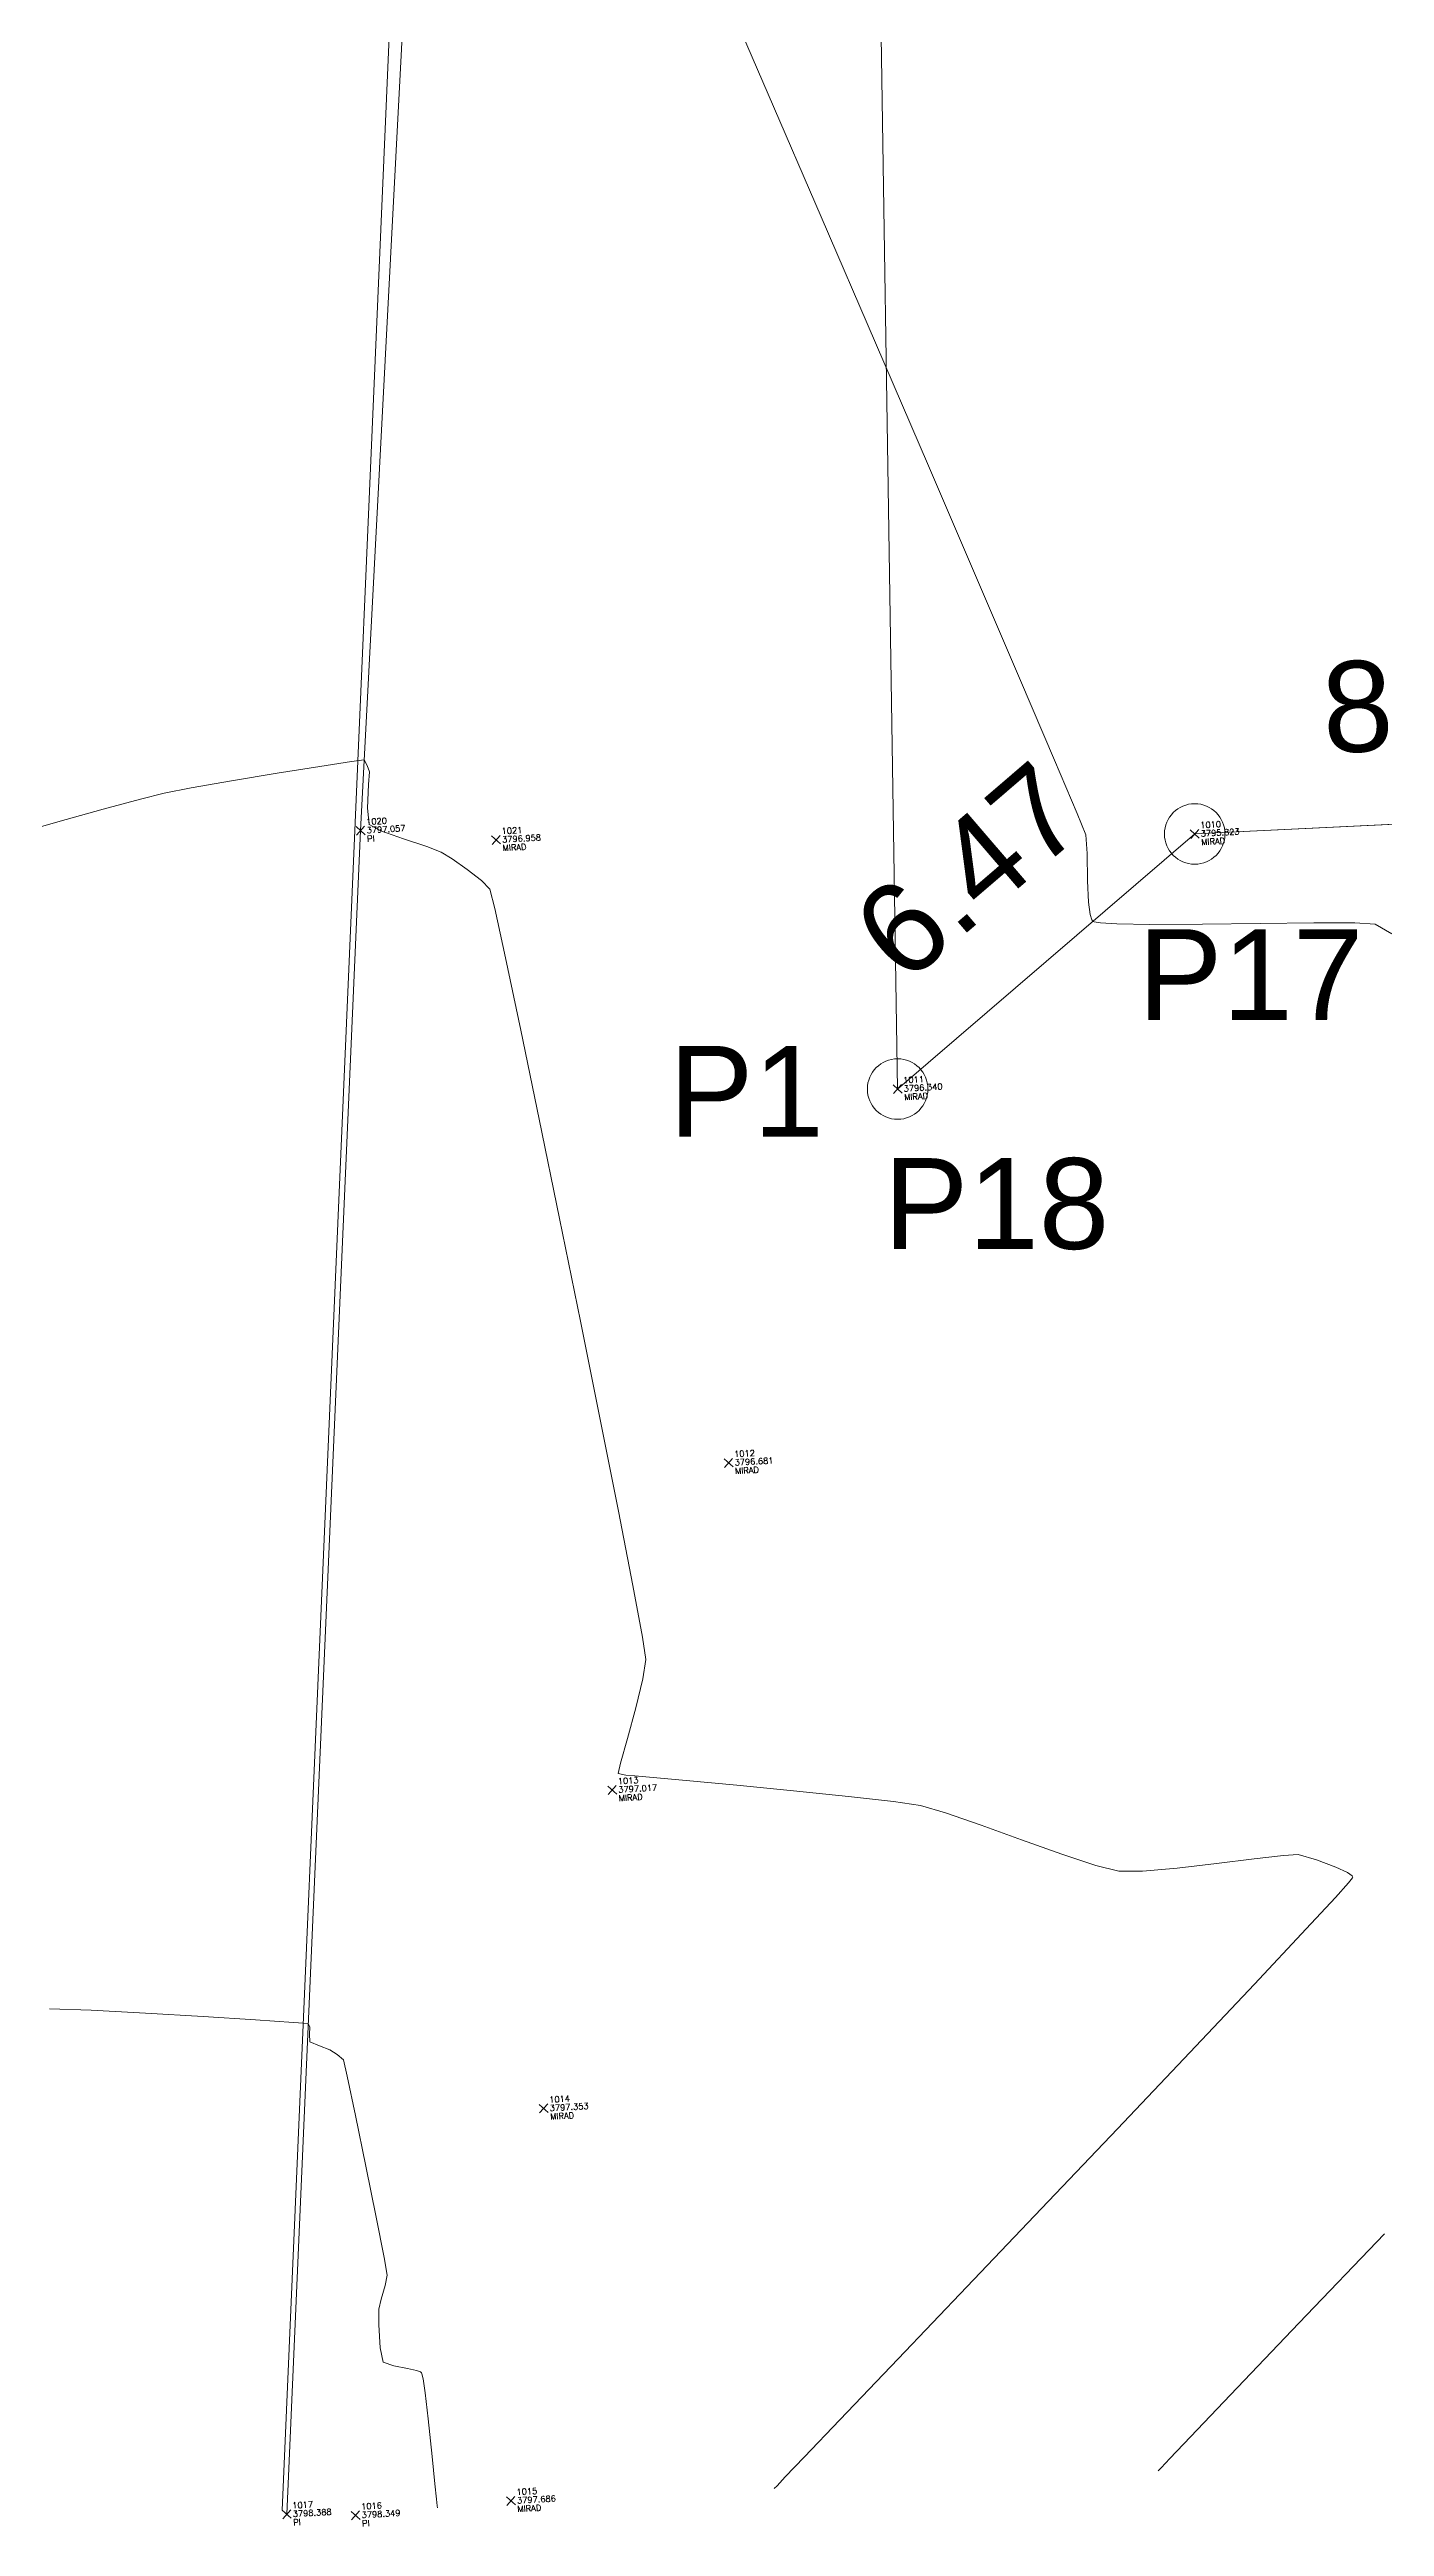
# Model space of a CAD drawing. Header units: millimetres. Extents: x 736950 to 740938, y 8500595 to 8502163.
# Drawn here: x 737210.9 to 737232.97, y 8500705.99 to 8500746.91 of the extents above; entities that cross this region are included whole.
import ezdxf
from ezdxf.enums import TextEntityAlignment as Align

# ---------------------------------------------------------------- set-up
doc = ezdxf.new("R2010")
doc.units = ezdxf.units.MM
for name, color, linetype, lineweight in [('CONT-MNR', 96, 'Continuous', 15), ('COTAS', 40, 'Continuous', 5), ('CUADROS', 9, 'Continuous', 20), ('MIRADOR', 152, 'Continuous', 15), ('PISOS', 189, 'Continuous', 0), ('pista', 251, 'Continuous', 5), ('saiwite', 5, 'Continuous', 5)]:
    doc.layers.add(name, color=color, linetype=linetype, lineweight=lineweight)
doc.styles.add('5mm', font='arial.ttf', dxfattribs={"height": 3})
doc.styles.add('COTAS', font='arial.ttf')
doc.styles.add('CUADROS', font='arial.ttf')
doc.dimstyles.new('GenDist', dxfattribs={"dimtxt": 1.5, "dimasz": 2, "dimexe": 0.18, "dimexo": 0.0625, "dimgap": 1, "dimtad": 2, "dimzin": 1, "dimdsep": 46, "dimtxsty": 'COTAS', "dimcen": 0.09, "dimse1": 1, "dimse2": 1, "dimsd1": 1, "dimsd2": 1, "dimadec": 0, "dimazin": 0, "dimtfac": 1, "dimtofl": 0, "dimtmove": 0, "dimatfit": 3, "dimfxl": 1, "dimtolj": 1, "dimtzin": 0, "dimarcsym": 0})

# ---------------------------------------------------------------- blocks, each defined once
blk = doc.blocks.new('*D176')
at = {"layer": 'Defpoints', "color": 0, "transparency": 16777216}
for p in [(737224.1988801018, 8500776.245879943), (737224.3988560144, 8500776.248983873), (737224.9208191043, 8500729.733759237)]:
    blk.add_point(p, dxfattribs=at)
at = {"layer": 'COTAS', "color": 0, "transparency": 16777216, "insert": (737226.5254723211, 8500753.020329049), "char_height": 1.5, "attachment_point": 5, "rotation": 270.88924641530514, "style": 'COTAS'}
blk.add_mtext('\\A1;46.52', dxfattribs=at)
blk = doc.blocks.new('*D191')
at = {"layer": 'Defpoints', "color": 0, "transparency": 16777216}
for p in [(737238.3097056695, 8500734.357972985), (737229.8207028209, 8500734.146377381), (737229.8303287129, 8500733.947520064)]:
    blk.add_point(p, dxfattribs=at)
at = {"layer": 'COTAS', "color": 0, "transparency": 16777216, "insert": (737233.9750130319, 8500736.11539812), "char_height": 1.5, "attachment_point": 5, "rotation": 2.7712976895200265, "style": 'COTAS'}
blk.add_mtext('\\A1;8.49', dxfattribs=at)
blk = doc.blocks.new('*D192')
at = {"layer": 'Defpoints', "color": 0, "transparency": 16777216}
for p in [(737229.8303287127, 8500733.947520064), (737224.7976086726, 8500729.877313392), (737224.9208191042, 8500729.733759254)]:
    blk.add_point(p, dxfattribs=at)
at = {"layer": 'COTAS', "color": 0, "transparency": 16777216, "insert": (737226.1022749767, 8500733.324177435), "char_height": 1.5, "attachment_point": 5, "rotation": 40.639013403599215, "style": 'COTAS'}
blk.add_mtext('\\A1;6.47', dxfattribs=at)

msp = doc.modelspace()

# ---------------------------------------------------------------- linework, layer by layer
at = {"layer": 'CONT-MNR', "extrusion": (0.9179120560631009, 0.3967838924830631, 0), "elevation": 4049664.833677753}
msp.add_lwpolyline([(7510419.26795295, 3796.000000000013), (7510421.313668878, 3796.000000000013)], dxfattribs=at)
at = {"layer": 'CONT-MNR'}
for points, elevation in [([(737223.6574867701, 8500744.141443092), (737222.782529413, 8500746.168101044)], 3796), ([(737215.370391343, 8500735.063682526), (737214.6643961619, 8500734.950523155)], 3797), ([(737215.8956125558, 8500735.144781524), (737215.370391343, 8500735.063682526)], 3797), ([(737216.106190979, 8500735.17327681), (737215.8956125558, 8500735.144781524)], 3797), ([(737213.2455591784, 8500734.710196652), (737212.800455019, 8500734.62411619)], 3797), ([(737214.6643961619, 8500734.950523155), (737213.9114958335, 8500734.825846752)], 3797), ([(737212.800455019, 8500734.62411619), (737212.4075278505, 8500734.52473989)], 3797), ([(737211.041586275, 8500734.146307977), (737210.2590472415, 8500733.924007269)], 3797), ([(737228.0547886197, 8500733.624435898), (737228.0297517326, 8500733.93220708)], 3796), ([(737217.3790666348, 8500733.645658657), (737217.1377009649, 8500733.73914383)], 3797), ([(737228.0607981916, 8500733.175217632), (737228.0547886197, 8500733.624435898)], 3796), ([(737218.4404963801, 8500731.903284011), (737218.2629468612, 8500732.7160897)], 3797), ([(737228.1304189028, 8500732.530839683), (737228.1009225228, 8500732.619251024)], 3796), ([(737228.149510222, 8500732.504897969), (737228.1304189028, 8500732.530839683)], 3796), ([(737228.1712390162, 8500732.494623788), (737228.149510222, 8500732.504897969)], 3796), ([(737228.2707772403, 8500732.478039693), (737228.1712390162, 8500732.494623788)], 3796), ([(737228.5432164328, 8500732.461956432), (737228.2707772403, 8500732.478039693)], 3796), ([(737229.0885195724, 8500732.453795657), (737228.5432164328, 8500732.461956432)], 3796), ([(737230.9106322654, 8500732.470252272), (737229.9603118835, 8500732.45823655)], 3796), ([(737232.4778661845, 8500732.479748549), (737231.7972329538, 8500732.480527908)], 3796), ([(737232.8102841933, 8500732.458599286), (737232.4778661845, 8500732.479748549)], 3796), ([(737219.680363574, 8500725.897130521), (737219.3352195794, 8500727.595372533)], 3797), ([(737220.7051452365, 8500720.679951187), (737220.5465921395, 8500721.531341745)], 3797), ([(737220.7098039896, 8500719.987925062), (737220.7617091445, 8500720.310943462)], 3797), ([(737220.4548535552, 8500719.002303327), (737220.5923627086, 8500719.508630646)], 3797), ([(737220.301504652, 8500718.425522372), (737220.3427447848, 8500718.5981862)], 3797), ([(737220.429830836, 8500718.398762638), (737220.301504652, 8500718.425522372)], 3797), ([(737220.5772890868, 8500718.385489563), (737220.429830836, 8500718.398762638)], 3797), ([(737222.2647528473, 8500718.230917094), (737221.4268124766, 8500718.308565011)], 3797), ([(737224.8509142206, 8500717.963005943), (737224.1085015894, 8500718.04798963)], 3797), ([(737225.712567135, 8500717.775204182), (737225.298088532, 8500717.895872857)], 3797), ([(737227.6325750592, 8500717.090338258), (737226.9695590311, 8500717.327735346)], 3797), ([(737231.298494244, 8500717.071164226), (737230.8124086964, 8500717.013700826)], 3797), ([(737231.5400473127, 8500717.086938728), (737231.298494244, 8500717.071164226)], 3797), ([(737231.8439344451, 8500717.000845395), (737231.5400473127, 8500717.086938728)], 3797), ([(737229.5378726441, 8500716.862660963), (737228.9650383781, 8500716.813561322)], 3797), ([(737230.1895987898, 8500716.936786935), (737229.5378726441, 8500716.862660963)], 3797), ([(737230.8124086964, 8500717.013700826), (737230.1895987898, 8500716.936786935)], 3797), ([(737232.1649650198, 8500716.880443512), (737231.8439344451, 8500717.000845395)], 3797), ([(737232.358149091, 8500716.788471004), (737232.1649650198, 8500716.880443512)], 3797), ([(737232.3706275021, 8500716.620483821), (737232.4364656941, 8500716.701096559)], 3797), ([(737232.4364656941, 8500716.701096559), (737232.4440836394, 8500716.71534216)], 3797), ([(737230.8182617913, 8500714.946300324), (737231.6737516369, 8500715.858287087)], 3797), ([(737229.7522099675, 8500713.818712166), (737230.8182617913, 8500714.946300324)], 3797), ([(737213.4437661123, 8500714.410342427), (737212.4890631709, 8500714.46757469)], 3798), ([(737214.3092535768, 8500714.354722172), (737213.4437661123, 8500714.410342427)], 3798), ([(737214.937431848, 8500714.312506838), (737214.3092535768, 8500714.354722172)], 3798), ([(737215.207157574, 8500714.234708827), (737215.1802072108, 8500714.29548933)], 3798), ([(737215.2010645733, 8500714.120244516), (737215.207157574, 8500714.234708827)], 3798), ([(737215.2055915614, 8500713.991362408), (737215.2010645733, 8500714.120244516)], 3798), ([(737215.3638104551, 8500713.926683232), (737215.2055915614, 8500713.991362408)], 3798), ([(737215.6566811721, 8500713.78263295), (737215.5385351607, 8500713.86280059)], 3798), ([(737215.7631644554, 8500713.692619456), (737215.6566811721, 8500713.78263295)], 3798), ([(737215.8240276809, 8500713.424423398), (737215.7631644554, 8500713.692619456)], 3798), ([(737216.1322894472, 8500711.938940583), (737215.9598894574, 8500712.777702898)], 3798), ([(737231.5529416002, 8500709.34297201), (737232.9667357296, 8500710.822466204)], 3796), ([(737216.449471026, 8500709.967432497), (737216.4841153261, 8500710.135228977)], 3798), ([(737216.3478010264, 8500709.318397015), (737216.3469344113, 8500709.573209714)], 3798), ([(737230.4226169552, 8500708.160198359), (737231.5529416002, 8500709.34297201)], 3796), ([(737216.5942652265, 8500708.638165813), (737216.41649814, 8500708.700293416)], 3798), ([(737216.818379204, 8500708.596780283), (737216.5942652265, 8500708.638165813)], 3798), ([(737216.9672243346, 8500708.563786104), (737216.818379204, 8500708.596780283)], 3798), ([(737217.0333582307, 8500708.538428176), (737216.9672243346, 8500708.563786104)], 3798), ([(737217.0517094976, 8500708.5242545), (737217.0333582307, 8500708.538428176)], 3798), ([(737217.0598208718, 8500708.506592235), (737217.0517094976, 8500708.5242545)], 3798), ([(737217.0788732771, 8500708.422602579), (737217.0598208718, 8500708.506592235)], 3798), ([(737229.7585136808, 8500707.465009138), (737230.4226169552, 8500708.160198359)], 3796), ([(737229.2270095263, 8500706.907377621), (737229.2736531544, 8500706.956548374)], 3796), ([(737229.2736531544, 8500706.956548374), (737229.4185566885, 8500707.108746668)], 3796), ([(737217.310330876, 8500706.32659989), (737217.2993352405, 8500706.435633555)], 3798), ([(737222.8823086303, 8500706.611155596), (737222.9276420817, 8500706.658945948)], 3797), ([(737222.9276420817, 8500706.658945948), (737223.064720674, 8500706.802920999)], 3797)]:
    msp.add_lwpolyline(points, dxfattribs=dict(at, elevation=elevation))
at = {"layer": 'CONT-MNR', "extrusion": (0.9182706371042072, 0.3959533268356683, 0), "elevation": 4042868.761031882}
msp.add_lwpolyline([(7514075.315264716, 3796.00000000001), (7514077.578818967, 3796.00000000001)], dxfattribs=at)
at = {"layer": 'CONT-MNR', "extrusion": (0.9184683902977847, 0.3954943944277797, 0), "elevation": 4039113.283518004}
msp.add_lwpolyline([(7516092.48640521, 3796.000000000003), (7516094.700395029, 3796.000000000003)], dxfattribs=at)
at = {"layer": 'CONT-MNR', "extrusion": (0.918718831980239, 0.3949122785693876, 0), "elevation": 4034349.499915699}
msp.add_lwpolyline([(7518648.517883946, 3796.000000000013), (7518650.57665393, 3796.000000000013)], dxfattribs=at)
at = {"layer": 'CONT-MNR', "extrusion": (0.919079438253756, 0.394072310850636, 0), "elevation": 4027475.002702248}
msp.add_lwpolyline([(7522331.385735705, 3796), (7522333.18363106, 3796)], dxfattribs=at)
at = {"layer": 'CONT-MNR', "extrusion": (0.9196892382422402, 0.3926470489656173, 0), "elevation": 4015808.78798095}
msp.add_lwpolyline([(7528564.444852851, 3796), (7528565.876220442, 3796)], dxfattribs=at)
at = {"layer": 'CONT-MNR', "extrusion": (0.8876698377175675, 0.460480465607899, 0), "elevation": 4568826.991945275}
msp.add_lwpolyline([(7206372.49094229, 3797), (7206372.59591018, 3797)], dxfattribs=at)
at = {"layer": 'CONT-MNR', "extrusion": (0.9360509471710738, 0.3518644970725742, 0), "elevation": 3681178.75342105}
msp.add_lwpolyline([(7697720.820819468, 3797.000000000003), (7697720.931931671, 3797.000000000003)], dxfattribs=at)
at = {"layer": 'CONT-MNR', "extrusion": (0.9210297744242711, 0.3894921753051994, 0), "elevation": 3989978.322657065}
msp.add_lwpolyline([(7542284.888390677, 3796.000000000009), (7542285.847583237, 3796.000000000009)], dxfattribs=at)
at = {"layer": 'CONT-MNR', "extrusion": (0.1711042609462823, -0.9852529278748815, 0), "elevation": -8249233.434767676}
msp.add_lwpolyline([(2180854.114648198, 3797.000000000006), (2180853.438743933, 3797.000000000006)], dxfattribs=at)
at = {"layer": 'CONT-MNR', "extrusion": (0.9987283470950478, -0.05041516348077932, 0), "elevation": 307712.7625663165}
msp.add_lwpolyline([(8527091.262317732, 3797.000000000006), (8527091.653314099, 3797.000000000006)], dxfattribs=at)
at = {"layer": 'CONT-MNR', "extrusion": (0.9974713443229211, -0.07106980550574626, 0), "elevation": 131206.4463029957}
msp.add_lwpolyline([(8531633.142412636, 3797.000000000006), (8531633.355833147, 3797.000000000006)], dxfattribs=at)
at = {"layer": 'CONT-MNR', "extrusion": (0.2699756971956047, -0.9628671366931926, 0), "elevation": -7986048.482313062}
msp.add_lwpolyline([(3004828.689323776, 3797), (3004827.912574762, 3797)], dxfattribs=at)
at = {"layer": 'CONT-MNR', "extrusion": (0.2633693563779392, -0.964695072093286, 0), "elevation": -8006457.547905399}
msp.add_lwpolyline([(2950018.157148619, 3797.000000000013), (2950017.516494909, 3797.000000000013)], dxfattribs=at)
at = {"layer": 'CONT-MNR', "extrusion": (0.9940481546017148, 0.1089415730239161, 0), "elevation": 1658911.736563084}
msp.add_lwpolyline([(8369825.559215421, 3797.000000000003), (8369825.827962893, 3797.000000000003)], dxfattribs=at)
at = {"layer": 'CONT-MNR', "extrusion": (0.9268160644293377, 0.3755156224655826, 0), "elevation": 3875433.17508854}
msp.add_lwpolyline([(7601776.125317805, 3796.000000000013), (7601776.506734651, 3796.000000000013)], dxfattribs=at)
at = {"layer": 'CONT-MNR', "extrusion": (0.47175458182759, 0.8817298988492315, 0), "elevation": 7843136.537540733}
msp.add_lwpolyline([(3360234.487675038, 3797.000000000013), (3360234.708304799, 3797.000000000013)], dxfattribs=at)
at = {"layer": 'CONT-MNR', "extrusion": (-0.3383125196736976, -0.9410338139684642, 0), "elevation": -8248887.670873794}
msp.add_lwpolyline([(-2182158.801982761, 3797), (-2182159.194919873, 3797)], dxfattribs=at)
at = {"layer": 'CONT-MNR', "extrusion": (-0.3183166663914474, -0.9479844407464904, 0), "elevation": -8293231.821316704}
msp.add_lwpolyline([(-2007054.849733391, 3797), (-2007055.256255934, 3797)], dxfattribs=at)
at = {"layer": 'CONT-MNR', "extrusion": (0.530409807518194, 0.8477413733495094, 0), "elevation": 7597450.943378855}
msp.add_lwpolyline([(3883902.612977219, 3797.000000000006), (3883902.823370168, 3797.000000000006)], dxfattribs=at)
at = {"layer": 'CONT-MNR', "extrusion": (-0.5697635892586188, -0.821808647043298, 0), "elevation": -7406016.046088066}
msp.add_lwpolyline([(-4237556.384389196, 3797), (-4237556.686255136, 3797)], dxfattribs=at)
at = {"layer": 'CONT-MNR', "extrusion": (0.611921030283202, 0.7909188660647468, 0), "elevation": 7174509.470534311}
msp.add_lwpolyline([(4618697.748239199, 3797.00000000001), (4618698.046311884, 3797.00000000001)], dxfattribs=at)
at = {"layer": 'CONT-MNR', "extrusion": (0.71064102525957, 0.7035547833808163, 0), "elevation": 6504628.875480111}
msp.add_lwpolyline([(5522296.261986729, 3797), (5522296.46294425, 3797)], dxfattribs=at)
at = {"layer": 'CONT-MNR', "extrusion": (0.970060420355959, 0.2428637084020999, 0), "elevation": 2779665.729612921}
msp.add_lwpolyline([(8067180.790662598, 3797.000000000003), (8067181.121339573, 3797.000000000003)], dxfattribs=at)
at = {"layer": 'CONT-MNR', "extrusion": (0.9992547265853322, 0.03860040669310272, 0), "elevation": 1064810.382076883}
msp.add_lwpolyline([(8465940.149938798, 3796.000000000006), (8465940.501804585, 3796.000000000006)], dxfattribs=at)
at = {"layer": 'CONT-MNR', "extrusion": (0.9916711364970531, 0.1287957958888541, 0), "elevation": 1825946.452034183}
msp.add_lwpolyline([(8334979.297580301, 3796.000000000013), (8334979.503659761, 3796.000000000013)], dxfattribs=at)
at = {"layer": 'CONT-MNR', "extrusion": (0.005093916354359712, -0.9999870259239242, 0), "elevation": -8496866.78133519}
msp.add_lwpolyline([(780522.4155273417, 3796.000000000013), (780521.5437237197, 3796.000000000013)], dxfattribs=at)
at = {"layer": 'CONT-MNR', "extrusion": (-0.01158914660420762, 0.999932843585501, 0), "elevation": 8491617.714434482}
msp.add_lwpolyline([(-835698.5223487841, 3796.000000000003), (-835697.6356885508, 3796.000000000003)], dxfattribs=at)
at = {"layer": 'CONT-MNR', "extrusion": (-0.5049225223942393, -0.8631646693296934, 0), "elevation": -7709777.37184753}
msp.add_lwpolyline([(-3655857.636706649, 3796), (-3655857.960286577, 3796)], dxfattribs=at)
at = {"layer": 'CONT-MNR', "extrusion": (0.9784269327249231, 0.2065931686152742, 0), "elevation": 2477507.516931521}
msp.add_lwpolyline([(8165039.525513803, 3797.000000000013), (8165040.748463322, 3797.000000000013)], dxfattribs=at)
at = {"layer": 'CONT-MNR', "extrusion": (0.9791208551170917, 0.2032789981153377, 0), "elevation": 2449846.218554514}
msp.add_lwpolyline([(8173380.137895237, 3797.000000000011), (8173381.641345817, 3797.000000000011)], dxfattribs=at)
at = {"layer": 'CONT-MNR', "extrusion": (0.9795807355892411, 0.2010511936359535, 0), "elevation": 2431247.288508743}
msp.add_lwpolyline([(8178930.16360139, 3797.000000000011), (8178931.837057024, 3797.000000000011)], dxfattribs=at)
at = {"layer": 'CONT-MNR', "extrusion": (0.9803611213044446, 0.1972107295120935, 0), "elevation": 2399175.868044394}
msp.add_lwpolyline([(8188391.859474447, 3797), (8188393.541437441, 3797)], dxfattribs=at)
at = {"layer": 'CONT-MNR', "extrusion": (0.9808515046648791, 0.1947570943422664, 0), "elevation": 2378679.712486908}
msp.add_lwpolyline([(8194367.82168, 3797.00000000001), (8194369.342146914, 3797.00000000001)], dxfattribs=at)
at = {"layer": 'CONT-MNR', "extrusion": (0.9815984302211322, 0.19095685844559, 0), "elevation": 2346925.609407414}
msp.add_lwpolyline([(8203517.591353262, 3797), (8203518.83983264, 3797)], dxfattribs=at)
at = {"layer": 'CONT-MNR', "extrusion": (0.9884546865413132, 0.1515167735087922, 0), "elevation": 2016711.030941771}
msp.add_lwpolyline([(8290875.51915113, 3797.000000000011), (8290875.89246893, 3797.000000000011)], dxfattribs=at)
at = {"layer": 'CONT-MNR', "extrusion": (0.9712677812271282, -0.2379892794857185, 0), "elevation": -1307041.501950122}
msp.add_lwpolyline([(8431925.573580287, 3797), (8431926.067053275, 3797)], dxfattribs=at)
at = {"layer": 'CONT-MNR', "extrusion": (0.9636076236970208, -0.2673206829876446, 0), "elevation": -1562026.758939501}
msp.add_lwpolyline([(8388431.493650193, 3797), (8388431.913029533, 3797)], dxfattribs=at)
at = {"layer": 'CONT-MNR', "extrusion": (-0.090188241030629, -0.9959247367044365, 0), "elevation": -8532564.346984545}
msp.add_lwpolyline([(-32448.38522322744, 3797), (-32448.62935430557, 3797)], dxfattribs=at)
at = {"layer": 'CONT-MNR', "extrusion": (-0.09017849776484568, -0.9959256189800901, 0), "elevation": -8532564.664022999}
msp.add_lwpolyline([(-32364.30116491171, 3797), (-32364.91003288177, 3797)], dxfattribs=at)
at = {"layer": 'CONT-MNR', "extrusion": (-0.09578439098433383, -0.9954021049022151, 0), "elevation": -8532247.205884961}
msp.add_lwpolyline([(-80402.58243459102, 3797.000000000013), (-80403.52456205525, 3797.000000000013)], dxfattribs=at)
at = {"layer": 'CONT-MNR', "extrusion": (-0.1017768637720264, -0.9948072526880423, 0), "elevation": -8531608.324856643}
msp.add_lwpolyline([(-131780.5327407893, 3797), (-131781.4434228123, 3797)], dxfattribs=at)
at = {"layer": 'CONT-MNR', "extrusion": (-0.1484635993274448, -0.9889178730687094, 0), "elevation": -8515962.982413175}
msp.add_lwpolyline([(-532991.9019303509, 3797.000000000003), (-532992.3541158397, 3797.000000000003)], dxfattribs=at)
at = {"layer": 'CONT-MNR', "extrusion": (-0.3286359532798795, -0.9444566746081183, 0), "elevation": -8270838.516583409}
msp.add_lwpolyline([(-2097363.123091985, 3797.00000000001), (-2097363.744690687, 3797.00000000001)], dxfattribs=at)
at = {"layer": 'CONT-MNR', "extrusion": (-0.3412253695810903, -0.9399815142619818, 0), "elevation": -8242077.691190669}
msp.add_lwpolyline([(-2207680.688660002, 3797), (-2207681.401353648, 3797)], dxfattribs=at)
at = {"layer": 'CONT-MNR', "extrusion": (0.3133822589344992, 0.9496270635281571, 0), "elevation": 8303545.069226845}
msp.add_lwpolyline([(1963882.016051876, 3797.000000000003), (1963882.612459239, 3797.000000000003)], dxfattribs=at)
at = {"layer": 'CONT-MNR', "extrusion": (-0.2346230945063444, -0.9720864177244054, 0), "elevation": -8436402.204141771}
msp.add_lwpolyline([(-1277814.595578408, 3797.000000000013), (-1277814.986453617, 3797.000000000013)], dxfattribs=at)
at = {"layer": 'CONT-MNR', "extrusion": (0.004751923392087937, -0.9999887095483009, 0), "elevation": -8497117.581064453}
msp.add_lwpolyline([(777615.3964662353, 3797.000000000013), (777615.0103276097, 3797.000000000013)], dxfattribs=at)
at = {"layer": 'CONT-MNR', "extrusion": (0.580516129592865, 0.8142487477930316, 0), "elevation": 7349673.275519048}
msp.add_lwpolyline([(4334512.594824357, 3797), (4334512.684352875, 3797)], dxfattribs=at)
at = {"layer": 'CONT-MNR', "extrusion": (0.8513540749095065, 0.5245914973910446, 0), "elevation": 5087049.556024528}
msp.add_lwpolyline([(6850373.943490808, 3797.000000000003), (6850373.968340744, 3797.000000000003)], dxfattribs=at)
at = {"layer": 'CONT-MNR', "extrusion": (0.7345580483617967, -0.6785458522361686, 0), "elevation": -5226586.027217424}
msp.add_lwpolyline([(6744514.74490284, 3797), (6744515.453597288, 3797)], dxfattribs=at)
at = {"layer": 'CONT-MNR', "extrusion": (0.7455351792417142, -0.6664662756006677, 0), "elevation": -5115808.278411984}
msp.add_lwpolyline([(6828923.477551087, 3797.000000000003), (6828923.801639788, 3797.000000000003)], dxfattribs=at)
at = {"layer": 'CONT-MNR', "extrusion": (-0.03638071926481592, -0.9993380025125507, 0), "elevation": -8521907.35098823}
msp.add_lwpolyline([(427461.4527090695, 3798), (427460.7633999989, 3798)], dxfattribs=at)
at = {"layer": 'CONT-MNR', "extrusion": (-0.05245066300992944, -0.9986235166216642, 0), "elevation": -8527680.659236666}
msp.add_lwpolyline([(290329.6184432826, 3798.00000000001), (290328.7213837919, 3798.00000000001)], dxfattribs=at)
at = {"layer": 'CONT-MNR', "extrusion": (-0.06992412298745934, -0.9975523129262117, 0), "elevation": -8531456.331919331}
msp.add_lwpolyline([(141005.7162609685, 3798.00000000001), (141005.4728899092, 3798.00000000001)], dxfattribs=at)
at = {"layer": 'CONT-MNR', "extrusion": (-0.3433870023423725, -0.9391939983956028, 0), "elevation": -8236969.675878429}
msp.add_lwpolyline([(-2226646.24180114, 3798.000000000003), (-2226646.427838004, 3798.000000000003)], dxfattribs=at)
at = {"layer": 'CONT-MNR', "extrusion": (-0.7251798904373564, 0.6885594574946042, 0), "elevation": 5318622.70439455}
msp.add_lwpolyline([(-6672171.492064764, 3797.000000000003), (-6672173.233923584, 3797.000000000003)], dxfattribs=at)
at = {"layer": 'CONT-MNR', "extrusion": (0.9786381325521932, 0.2055903828362508, 0), "elevation": 2469132.444622842}
msp.add_lwpolyline([(8167557.166707071, 3798.000000000013), (8167557.827544289, 3798.000000000013)], dxfattribs=at)
at = {"layer": 'CONT-MNR', "extrusion": (0.7242628004156788, -0.6895240357913845, 0), "elevation": -5327498.412182308}
msp.add_lwpolyline([(6665084.867309568, 3797.000000000003), (6665086.688064753, 3797.000000000003)], dxfattribs=at)
at = {"layer": 'CONT-MNR', "extrusion": (0.9802187761867762, 0.1979170301184284, 0), "elevation": 2405068.755825299}
msp.add_lwpolyline([(8186648.964686272, 3798.00000000001), (8186649.826046541, 3798.00000000001)], dxfattribs=at)
at = {"layer": 'CONT-MNR', "extrusion": (0.9813089031511192, 0.1924391763554073, 0), "elevation": 2359306.762937484}
msp.add_lwpolyline([(8199953.506130983, 3798.00000000001), (8199954.182164879, 3798.00000000001)], dxfattribs=at)
at = {"layer": 'CONT-MNR', "extrusion": (0.7236619995180014, -0.6901545554827615, 0), "elevation": -5333301.204829901}
msp.add_lwpolyline([(6660440.68026267, 3797), (6660442.46869559, 3797)], dxfattribs=at)
at = {"layer": 'CONT-MNR', "extrusion": (0.9853375141797077, 0.1706164797144587, 0), "elevation": 2176768.296216287}
msp.add_lwpolyline([(8250287.312101542, 3798), (8250287.612498119, 3798)], dxfattribs=at)
at = {"layer": 'CONT-MNR', "extrusion": (0.9745539688865215, -0.2241529873268008, 0), "elevation": -1187002.328399539}
msp.add_lwpolyline([(8449649.49939468, 3798.000000000006), (8449649.672161536, 3798.000000000006)], dxfattribs=at)
at = {"layer": 'CONT-MNR', "extrusion": (0.9623287767369376, -0.2718884430496991, 0), "elevation": -1601800.193852481}
msp.add_lwpolyline([(8380918.222298772, 3798.000000000013), (8380918.45699212, 3798.000000000013)], dxfattribs=at)
at = {"layer": 'CONT-MNR', "extrusion": (-0.7232750973415324, 0.6905600144560912, 0), "elevation": 5337033.128324174}
msp.add_lwpolyline([(-6657449.007116858, 3797.000000000003), (-6657450.652006988, 3797.000000000003)], dxfattribs=at)
at = {"layer": 'CONT-MNR', "extrusion": (0.998381400487558, 0.05687336072804859, 0), "elevation": 1219486.997289389}
msp.add_lwpolyline([(8445021.721154977, 3798.000000000011), (8445022.103155749, 3798.000000000011)], dxfattribs=at)
at = {"layer": 'CONT-MNR', "extrusion": (0.9808765992268005, 0.1946306684191033, 0), "elevation": 2377616.947883062}
msp.add_lwpolyline([(8194661.317048921, 3798.000000000013), (8194661.558385226, 3798.000000000013)], dxfattribs=at)
at = {"layer": 'CONT-MNR', "extrusion": (-0.7230759927708506, 0.6907684913764154, 0), "elevation": 5338952.114758181}
msp.add_lwpolyline([(-6655908.781406666, 3797.000000000003), (-6655910.171532518, 3797.000000000003)], dxfattribs=at)
at = {"layer": 'CONT-MNR', "extrusion": (0.9888533991105211, 0.1488924278382499, 0), "elevation": 1994690.729712528}
msp.add_lwpolyline([(8296188.148607869, 3798.000000000006), (8296188.377820738, 3798.000000000006)], dxfattribs=at)
at = {"layer": 'CONT-MNR', "extrusion": (0.9929229893811662, 0.118759998140656, 0), "elevation": 1741543.909208889}
msp.add_lwpolyline([(8352996.256366444, 3798.000000000003), (8352996.69080505, 3798.000000000003)], dxfattribs=at)
at = {"layer": 'CONT-MNR', "extrusion": (0.9945420391507857, 0.1043366300097786, 0), "elevation": 1620128.663027834}
msp.add_lwpolyline([(8377391.855627563, 3798.00000000001), (8377392.479871659, 3798.00000000001)], dxfattribs=at)
at = {"layer": 'CONT-MNR', "extrusion": (-0.7231093876006714, 0.6907335329660651, 0), "elevation": 5338630.324059555}
msp.add_lwpolyline([(-6656166.034988038, 3797.00000000001), (-6656166.888917313, 3797.00000000001)], dxfattribs=at)
at = {"layer": 'CONT-MNR', "extrusion": (-0.7234688564287843, 0.690357019068849, 0), "elevation": 5335160.295202862}
msp.add_lwpolyline([(-6658948.354565651, 3796), (-6658948.847002148, 3796)], dxfattribs=at)
at = {"layer": 'CONT-MNR', "extrusion": (0.9951657949351573, 0.09820916755108203, 0), "elevation": 1568500.74264355}
msp.add_lwpolyline([(8387211.036748686, 3798), (8387211.491778772, 3798)], dxfattribs=at)
at = {"layer": 'CONT-MNR', "extrusion": (-0.7234520429520287, 0.6903746385467358, 0), "elevation": 5335326.854174834}
msp.add_lwpolyline([(-6658813.809944259, 3797), (-6658814.262420698, 3797)], dxfattribs=at)
at = {"layer": 'CONT-MNR', "extrusion": (0.9952689835318796, 0.09715786339467966, 0), "elevation": 1559639.986783063}
msp.add_lwpolyline([(8388862.995834911, 3798.000000000013), (8388863.252328036, 3798.000000000013)], dxfattribs=at)
at = {"layer": 'CONT-MNR', "extrusion": (0.9940365422486601, 0.1090474789911616, 0), "elevation": 1659801.540607098}
msp.add_lwpolyline([(8369621.002239498, 3798.000000000003), (8369621.034404443, 3798.000000000003)], dxfattribs=at)
at = {"layer": 'COTAS'}
for centre in [(737229.830328713, 8500733.947520064), (737224.9208191042, 8500729.733759237)]:
    msp.add_circle(centre, 0.5, dxfattribs=at)
at = {"layer": 'MIRADOR'}
for p, q in [((737229.8303287223, 8500733.947520072), (737238.3097056693, 8500734.357972978)), ((737224.9208191093, 8500729.733759241), (737229.8303287223, 8500733.947520072))]:
    msp.add_line(p, q, dxfattribs=at)
at = {"layer": 'MIRADOR', "linetype": 'Continuous', "extrusion": (0.665787337252013, 0.7461415559763941, 0)}
for points, elevation in [([(5109613.429253406, 0), (5109613.629223205, 0)], 6833580.002987489), ([(5109611.656536705, 0), (5109611.856506499, 0)], 6833581.379724388), ([(5109603.106908594, 0), (5109603.306878394, 0)], 6833589.140221298), ([(5109603.964629136, 0), (5109604.164598935, 0)], 6833582.727469905), ([(5109601.937354006, 0), (5109602.137323802, 0)], 6833576.258149956), ([(5109599.772900158, 0), (5109599.972869957, 0)], 6833570.945656709), ([(5109597.115592884, 0), (5109597.31556268, 0)], 6833566.266024025), ([(5109593.203171068, 0), (5109593.403140867, 0)], 6833561.068082073), ([(5109595.820880378, 0), (5109596.020850174, 0)], 6833558.436230633), ([(5109594.959624317, 0), (5109595.159594113, 0)], 6833559.180106968)]:
    msp.add_lwpolyline(points, dxfattribs=dict(at, elevation=elevation))
at = {"layer": 'MIRADOR', "linetype": 'Continuous', "extrusion": (0.7461415586651008, -0.6657873342388049, 0)}
for points, elevation in [([(6833580.123606986, 0), (6833579.923637187, 0)], -5109613.50164167), ([(6833581.500343876, 0), (6833581.300374077, 0)], -5109611.728924957), ([(6833589.260840751, 0), (6833589.060870952, 0)], -5109603.179296822), ([(6833582.848089357, 0), (6833582.648119558, 0)], -5109604.037017385), ([(6833576.378769408, 0), (6833576.178799609, 0)], -5109602.009742283), ([(6833571.066276146, 0), (6833570.866306347, 0)], -5109599.845288453), ([(6833566.386643453, 0), (6833566.186673652, 0)], -5109597.187981198), ([(6833561.188701482, 0), (6833560.988731683, 0)], -5109593.275559403), ([(6833558.556850057, 0), (6833558.356880258, 0)], -5109595.893268728), ([(6833559.300726386, 0), (6833559.100756587, 0)], -5109595.032012661)]:
    msp.add_lwpolyline(points, dxfattribs=dict(at, elevation=elevation))
at = {"layer": 'PISOS', "ltscale": 0.3}
msp.add_lwpolyline([(737214.7498060821, 8500706.253620056), (737221.0609124287, 8500852.134181647), (737219.4122262171, 8500859.285357686), (737215.6955489969, 8500869.633621905), (737210.0834857405, 8500879.320374547), (737202.9634722369, 8500887.829569062), (737192.8483419776, 8500899.013905713), (737145.884110975, 8501012.285735743), (737095.6927907267, 8501071.970015803), (737034.6334421033, 8501124.193764228), (737030.4852087579, 8501190.10325736), (737083.2861538606, 8501246.931788571), (737164.3769245018, 8501259.200070456), (737230.4740062662, 8501299.844302248), (737245.6830537888, 8501398.420751026)], dxfattribs=at)
at = {"layer": 'pista'}
for p, q in [((737216.0449437388, 8500734.002336686), (737217.1731830797, 8500755.572288495)), ((737214.8244089687, 8500706.187051376), (737216.0449437388, 8500734.002336686))]:
    msp.add_line(p, q, dxfattribs=at)
at = {"layer": 'saiwite', "flags": 128}
msp.add_lwpolyline([(737224.9208191042, 8500729.733759237), (737224.1988801018, 8500776.24587994), (737229.4823230781, 8500775.649115872), (737240.6241810607, 8500774.560426448), (737247.3748595157, 8500774.33563016), (737258.7180751736, 8500771.767992426), (737272.5384525403, 8500771.186312882), (737285.1127835897, 8500763.970116144), (737284.7957877077, 8500755.090760136), (737282.4792452557, 8500750.247311855), (737275.5040460858, 8500744.790171897), (737267.4334320674, 8500740.189174645), (737261.0027571215, 8500737.871045109), (737254.9242762337, 8500736.281103278), (737244.6486116522, 8500733.448674377), (737238.3097056698, 8500734.357972985), (737229.830328713, 8500733.947520064), (737224.920819104, 8500729.733759254)], dxfattribs=at)

# ---------------------------------------------------------------- texts
at = {"layer": 'CUADROS', "style": 'CUADROS'}
for s, p in [('P17', (737230.7549044694, 8500731.624771763)), ('P1', (737222.4211201932, 8500729.694960339)), ('P18', (737226.5551173674, 8500727.841916453))]:
    msp.add_text(s, height=1.5, dxfattribs=at).set_placement(p, align=Align.MIDDLE_CENTER)
at = {"layer": 'MIRADOR', "color": 1, "char_height": 0.1, "attachment_point": 1, "rotation": 3.2572437629721005, "style": '5mm'}
for s, insert, width in [('\\Ftxt.shx;\\W1.0000000000;\\T1.0000000000;\\o\\l3797.057', (737216.1419412377, 8500734.057937812), 0.8166666666666668), ('\\Ftxt.shx;\\W1.0000000000;\\T1.0000000000;\\o\\l3796.958', (737218.3812528313, 8500733.90492609), 0.8333333333333334), ('\\Ftxt.shx;\\W1.0000000000;\\T1.0000000000;\\o\\l3795.823', (737229.9273262213, 8500734.003121197), 0.8333333333333334), ('\\Ftxt.shx;\\W1.0000000000;\\T1.0000000000;\\o\\l3796.340', (737225.0178166088, 8500729.789360365), 0.8166666666666668), ('\\Ftxt.shx;\\W1.0000000000;\\T1.0000000000;\\o\\l3796.681', (737222.2232595291, 8500723.612597806), 0.7999999999999999), ('\\Ftxt.shx;\\W1.0000000000;\\T1.0000000000;\\o\\l3797.017', (737220.301257756, 8500718.207659861), 0.7833333333333333), ('\\Ftxt.shx;\\W1.0000000000;\\T1.0000000000;\\o\\l3797.353', (737219.1683449587, 8500712.946789915), 0.8333333333333334), ('\\Ftxt.shx;\\W1.0000000000;\\T1.0000000000;\\o\\l3797.686', (737218.6268415231, 8500706.463548517), 0.8333333333333334), ('\\Ftxt.shx;\\W1.0000000000;\\T1.0000000000;\\o\\l3798.388', (737214.9214064679, 8500706.2426525), 0.8333333333333334), ('\\Ftxt.shx;\\W1.0000000000;\\T1.0000000000;\\o\\l3798.349', (737216.0592888474, 8500706.224276166), 0.8333333333333334)]:
    msp.add_mtext(s, dxfattribs=dict(at, insert=insert, width=width))
at = {"layer": 'MIRADOR', "color": 2, "char_height": 0.1, "attachment_point": 1, "rotation": 3.2572437629721005, "style": '5mm'}
for s, insert, width in [('\\Ftxt.shx;\\W1.0000000000;\\T1.0000000000;\\o\\l1020', (737216.1339865762, 8500734.19771164), 0.4333333333333333), ('\\Ftxt.shx;\\W1.0000000000;\\T1.0000000000;\\o\\l1021', (737218.3732981698, 8500734.044699918), 0.4166666666666667), ('\\Ftxt.shx;\\W1.0000000000;\\T1.0000000000;\\o\\l1010', (737229.9193715598, 8500734.142895026), 0.3999999999999999), ('\\Ftxt.shx;\\W1.0000000000;\\T1.0000000000;\\o\\l1011', (737225.0098619473, 8500729.929134192), 0.3833333333333333), ('\\Ftxt.shx;\\W1.0000000000;\\T1.0000000000;\\o\\l1012', (737222.2153048676, 8500723.752371635), 0.4166666666666666), ('\\Ftxt.shx;\\W1.0000000000;\\T1.0000000000;\\o\\l1013', (737220.2933030946, 8500718.34743369), 0.4166666666666666), ('\\Ftxt.shx;\\W1.0000000000;\\T1.0000000000;\\o\\l1014', (737219.1603902972, 8500713.086563744), 0.4166666666666666), ('\\Ftxt.shx;\\W1.0000000000;\\T1.0000000000;\\o\\l1015', (737218.6188868616, 8500706.603322346), 0.4166666666666666), ('\\Ftxt.shx;\\W1.0000000000;\\T1.0000000000;\\o\\l1017', (737214.9134518064, 8500706.382426327), 0.4166666666666666), ('\\Ftxt.shx;\\W1.0000000000;\\T1.0000000000;\\o\\l1016', (737216.0513341859, 8500706.364049995), 0.4166666666666666)]:
    msp.add_mtext(s, dxfattribs=dict(at, insert=insert, width=width))
at = {"layer": 'MIRADOR', "color": 3, "char_height": 0.1, "attachment_point": 1, "rotation": 3.2572437629721005, "style": '5mm'}
for s, insert, width in [('\\Ftxt.shx;\\W1.0000000000;\\T1.0000000000;\\o\\lPI', (737216.1498958992, 8500733.918163983), 0.2666666666666667), ('\\Ftxt.shx;\\W1.0000000000;\\T1.0000000000;\\o\\lMIRAD', (737229.9352808826, 8500733.863347368), 0.5666666666666668), ('\\Ftxt.shx;\\W1.0000000000;\\T1.0000000000;\\o\\lMIRAD', (737218.3892074928, 8500733.765152263), 0.5666666666666668), ('\\Ftxt.shx;\\W1.0000000000;\\T1.0000000000;\\o\\lMIRAD', (737225.0257712702, 8500729.649586536), 0.5666666666666668), ('\\Ftxt.shx;\\W1.0000000000;\\T1.0000000000;\\o\\lMIRAD', (737222.2312141906, 8500723.472823977), 0.5666666666666668), ('\\Ftxt.shx;\\W1.0000000000;\\T1.0000000000;\\o\\lMIRAD', (737220.3092124175, 8500718.067886032), 0.5666666666666668), ('\\Ftxt.shx;\\W1.0000000000;\\T1.0000000000;\\o\\lMIRAD', (737219.1762996202, 8500712.807016086), 0.5666666666666668), ('\\Ftxt.shx;\\W1.0000000000;\\T1.0000000000;\\o\\lPI', (737214.9293611294, 8500706.102878671), 0.2666666666666667), ('\\Ftxt.shx;\\W1.0000000000;\\T1.0000000000;\\o\\lPI', (737216.0672435089, 8500706.084502338), 0.2666666666666667), ('\\Ftxt.shx;\\W1.0000000000;\\T1.0000000000;\\o\\lMIRAD', (737218.6347961845, 8500706.323774688), 0.5666666666666668)]:
    msp.add_mtext(s, dxfattribs=dict(at, insert=insert, width=width))

# ---------------------------------------------------------------- dimensions: what is measured, and where the dimension line sits
at = {"layer": 'COTAS'}
for p1, p2, distance, picture, middle in [((737224.9208191042, 8500729.733759237), (737224.1988801018, 8500776.245879943), -0.19999999998754064, '*D176', (737226.5254723211, 8500753.020329049)), ((737238.3097056696, 8500734.357972985), (737229.830328713, 8500733.947520064), -0.19909015601911695, '*D191', (737233.9750130319, 8500736.11539812)), ((737229.830328713, 8500733.947520064), (737224.920819104, 8500729.733759254), -0.18917875389701147, '*D192', (737226.1022749767, 8500733.324177435))]:
    dim = msp.add_aligned_dim(p1=p1, p2=p2, distance=distance, dimstyle='GenDist', dxfattribs=at)
    dim.commit()
    dim.dimension.update_dxf_attribs({"geometry": picture, "text_midpoint": middle})

doc.saveas('drawing.dxf')
